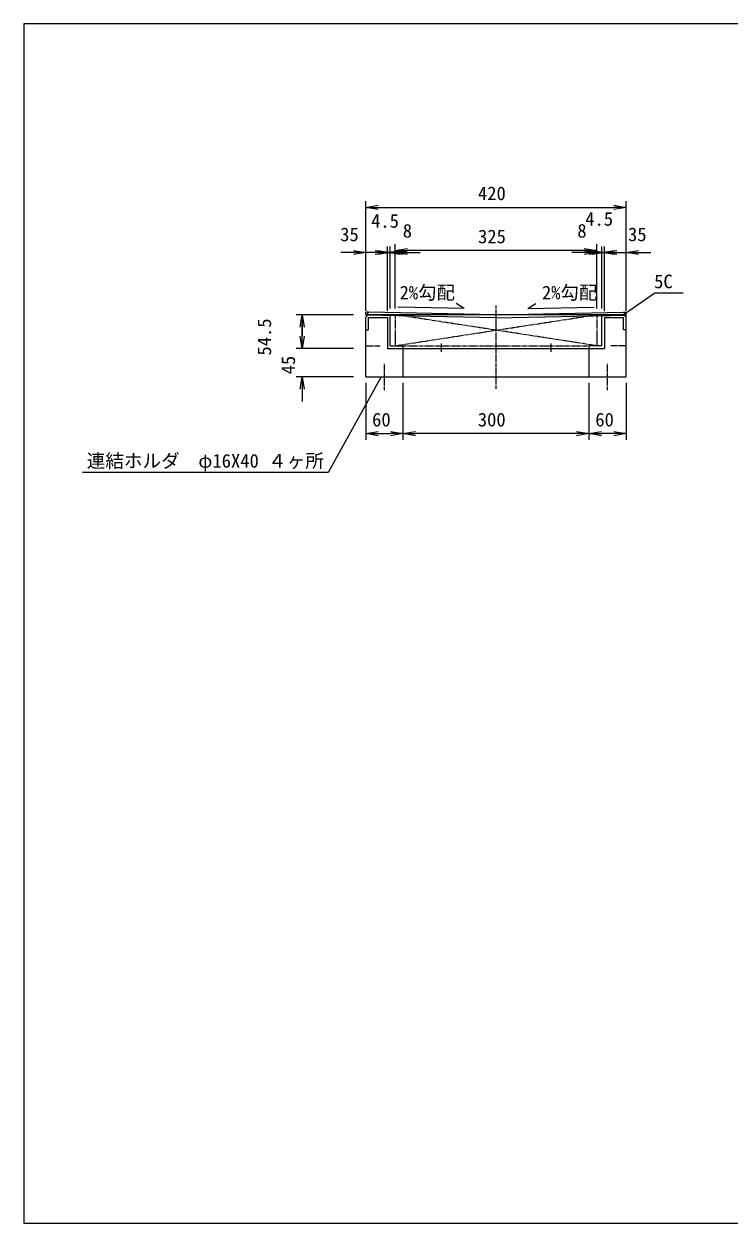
# Model space of a CAD drawing. Units: millimetres, scale not verified. Extents: x 1573 to 15247, y 1105 to 10775.
# Drawn here: x 1573 to 7259, y 1105 to 10775 of the extents above; entities that cross this region are included whole.
import ezdxf
from ezdxf.enums import TextEntityAlignment as Align

# ---------------------------------------------------------------- set-up
doc = ezdxf.new("R2010")
doc.units = ezdxf.units.MM
doc.header["$LTSCALE"] = 20
for name, pattern in [('USER1', [2.2, 1.2, -0.2, 0.2, -0.2, 0.2, -0.2]), ('USER2', [1.8, 1.2, -0.2, 0.2, -0.2]), ('USER3', [19, 12.7, -6.3])]:
    doc.linetypes.add(name, pattern=pattern)
for name, color, linetype, lineweight in [('0_2', 7, 'Continuous', 18), ('D-STR-DIM（寸法）', 7, 'Continuous', 18), ('D-STR-HTXT（旗揚げ）', 7, 'Continuous', 18), ('D-STR（構造物外形線）', 1, 'Continuous', 18), ('D-TTL-FRAME（タイトル枠）', 2, 'Continuous', 18)]:
    doc.layers.add(name, color=color, linetype=linetype, lineweight=lineweight)
doc.layers.add('D-STR-TXT（文字）', color=7, linetype='Continuous')
doc.styles.add('ＭＳ ゴシック', font='')
doc.styles.get('ＭＳ ゴシック').set_extended_font_data('MS Gothic')

msp = doc.modelspace()

# ---------------------------------------------------------------- linework, layer by layer
at = {"layer": '0_2'}
for p, q in [((4329.97, 9296.04), (4429.97, 9312.7)), ((4429.97, 9279.37), (4329.97, 9296.04)), ((4329.97, 9296.04), (4429.97, 9296.04)), ((6329.97, 9312.7), (6429.97, 9296.04)), ((6429.97, 9296.04), (6329.97, 9279.37)), ((6429.97, 9296.04), (6329.97, 9296.04)), ((4229.97, 8948.29), (4329.97, 8931.63)), ((4329.97, 8931.63), (4229.97, 8914.96)), ((4329.97, 8931.63), (4229.97, 8931.63)), ((4404.97, 8948.29), (4504.97, 8931.63)), ((4504.97, 8931.63), (4404.97, 8914.96)), ((4504.97, 8931.63), (4404.97, 8931.63)), ((4427.47, 8948.29), (4527.47, 8931.63)), ((4527.47, 8931.63), (4427.47, 8914.96)), ((4527.47, 8931.63), (4427.47, 8931.63)), ((4504.97, 8931.63), (4604.97, 8948.29)), ((4604.97, 8914.96), (4504.97, 8931.63)), ((4504.97, 8931.63), (4604.97, 8931.63)), ((4527.47, 8931.63), (4627.47, 8948.29)), ((4627.47, 8914.96), (4527.47, 8931.63)), ((4527.47, 8931.63), (4627.47, 8931.63)), ((4567.47, 8948.29), (4667.47, 8964.96)), ((4567.47, 8931.63), (4667.47, 8948.29)), ((4667.47, 8931.63), (4567.47, 8948.29)), ((4567.47, 8948.29), (4667.47, 8948.29)), ((4667.47, 8914.96), (4567.47, 8931.63)), ((4567.47, 8931.63), (4667.47, 8931.63)), ((6092.47, 8964.96), (6192.47, 8948.29)), ((6192.47, 8948.29), (6092.47, 8931.63)), ((6192.47, 8948.29), (6092.47, 8948.29)), ((6092.47, 8948.29), (6192.47, 8931.63)), ((6192.47, 8931.63), (6092.47, 8914.96)), ((6192.47, 8931.63), (6092.47, 8931.63)), ((6132.47, 8948.29), (6232.47, 8931.63)), ((6232.47, 8931.63), (6132.47, 8914.96)), ((6232.47, 8931.63), (6132.47, 8931.63)), ((6154.97, 8948.29), (6254.97, 8931.63)), ((6254.97, 8931.63), (6154.97, 8914.96)), ((6254.97, 8931.63), (6154.97, 8931.63)), ((6232.47, 8931.63), (6332.47, 8948.29)), ((6332.47, 8914.96), (6232.47, 8931.63)), ((6232.47, 8931.63), (6332.47, 8931.63)), ((6254.97, 8931.63), (6354.97, 8948.29)), ((6354.97, 8914.96), (6254.97, 8931.63)), ((6254.97, 8931.63), (6354.97, 8931.63)), ((6429.97, 8931.63), (6529.97, 8948.29)), ((6529.97, 8914.96), (6429.97, 8931.63)), ((6429.97, 8931.63), (6529.97, 8931.63)), ((3800.77, 8330.39), (3817.43, 8430.39)), ((3817.43, 8430.39), (3834.1, 8330.39)), ((3817.43, 8430.39), (3817.43, 8330.39)), ((3817.43, 8157.89), (3800.77, 8257.89)), ((3817.43, 8157.89), (3800.77, 8257.89)), ((3834.1, 8257.89), (3817.43, 8157.89)), ((3817.43, 8157.89), (3817.43, 8257.89)), ((3834.1, 8257.89), (3817.43, 8157.89)), ((3817.43, 8157.89), (3817.43, 8257.89)), ((3800.77, 7830.39), (3817.43, 7930.39)), ((3817.43, 7930.39), (3834.1, 7830.39)), ((3817.43, 7930.39), (3817.43, 7830.39)), ((4329.97, 7471.21), (4429.97, 7487.88)), ((4429.97, 7454.54), (4329.97, 7471.21)), ((4329.97, 7471.21), (4429.97, 7471.21)), ((4529.97, 7487.88), (4629.97, 7471.21)), ((4629.97, 7471.21), (4529.97, 7454.54)), ((4629.97, 7471.21), (4529.97, 7471.21)), ((4629.97, 7471.21), (4729.97, 7487.88)), ((4729.97, 7454.54), (4629.97, 7471.21)), ((4629.97, 7471.21), (4729.97, 7471.21)), ((6029.97, 7487.88), (6129.97, 7471.21)), ((6129.97, 7471.21), (6029.97, 7454.54)), ((6129.97, 7471.21), (6029.97, 7471.21)), ((6129.97, 7471.21), (6229.97, 7487.88)), ((6229.97, 7454.54), (6129.97, 7471.21)), ((6129.97, 7471.21), (6229.97, 7471.21)), ((6329.97, 7487.88), (6429.97, 7471.21)), ((6429.97, 7471.21), (6329.97, 7454.54)), ((6429.97, 7471.21), (6329.97, 7471.21))]:
    msp.add_line(p, q, dxfattribs=at)
at = {"layer": 'D-STR-DIM（寸法）'}
for p, q in [((4329.97, 8460.39), (4329.97, 9346.04)), ((4429.97, 9296.04), (6329.97, 9296.04)), ((6429.97, 8460.39), (6429.97, 9346.04)), ((4567.47, 8480.39), (4567.47, 8998.29)), ((6192.47, 8480.39), (6192.47, 8998.29)), ((4229.97, 8931.63), (4129.97, 8931.63)), ((4404.97, 8931.63), (4304.97, 8931.63)), ((4427.47, 8931.63), (4327.47, 8931.63)), ((4329.97, 8460.39), (4329.97, 8981.63)), ((4504.97, 8457.89), (4504.97, 8981.63)), ((4504.97, 8457.89), (4504.97, 8981.63)), ((4527.47, 8480.39), (4527.47, 8981.63)), ((4527.47, 8480.39), (4527.47, 8981.63)), ((4567.47, 8480.39), (4567.47, 8981.63)), ((4604.97, 8931.63), (4704.97, 8931.63)), ((4627.47, 8931.63), (4727.47, 8931.63)), ((6092.47, 8948.29), (4667.47, 8948.29)), ((4667.47, 8931.63), (4767.47, 8931.63)), ((6092.47, 8931.63), (5992.47, 8931.63)), ((6132.47, 8931.63), (6032.47, 8931.63)), ((6154.97, 8931.63), (6054.97, 8931.63)), ((6192.47, 8480.39), (6192.47, 8981.63)), ((6232.47, 8480.39), (6232.47, 8981.63)), ((6232.47, 8480.39), (6232.47, 8981.63)), ((6254.97, 8457.89), (6254.97, 8981.63)), ((6254.97, 8457.89), (6254.97, 8981.63)), ((6332.47, 8931.63), (6432.47, 8931.63)), ((6354.97, 8931.63), (6454.97, 8931.63)), ((6429.97, 8460.39), (6429.97, 8981.63)), ((6529.97, 8931.63), (6629.97, 8931.63)), ((4229.97, 8430.39), (3767.43, 8430.39)), ((3817.43, 8257.89), (3817.43, 8357.89)), ((3817.43, 8330.39), (3817.43, 8257.89)), ((4229.97, 8157.89), (3767.43, 8157.89)), ((4229.97, 8157.89), (3767.43, 8157.89)), ((4229.97, 7930.39), (3767.43, 7930.39)), ((4329.97, 7880.39), (4329.97, 7421.21)), ((4629.97, 7880.39), (4629.97, 7421.21)), ((4629.97, 7880.39), (4629.97, 7421.21)), ((6129.97, 7880.39), (6129.97, 7421.21)), ((6129.97, 7880.39), (6129.97, 7421.21)), ((6429.97, 7880.39), (6429.97, 7421.21)), ((3817.43, 7830.39), (3817.43, 7730.39)), ((4429.97, 7471.21), (4529.97, 7471.21)), ((6029.97, 7471.21), (4729.97, 7471.21)), ((6329.97, 7471.21), (6229.97, 7471.21))]:
    msp.add_line(p, q, dxfattribs=at)
at = {"layer": 'D-STR-HTXT（旗揚げ）'}
for p, q in [((6417.21, 8438.02), (6659.9, 8605.61)), ((6659.9, 8605.61), (6889.9, 8605.61)), ((6417.21, 8438.02), (6423.69, 8445.64)), ((6417.21, 8438.02), (6425.44, 8443.7)), ((6417.21, 8438.02), (6426.63, 8441.38)), ((4454.97, 7930.39), (4026.08, 7158.86)), ((4454.97, 7930.39), (4448.02, 7923.2)), ((4454.97, 7930.39), (4450.12, 7921.65)), ((4454.97, 7930.39), (4452.54, 7920.69)), ((4026.08, 7158.86), (2044.18, 7158.86))]:
    msp.add_line(p, q, dxfattribs=at)
at = {"layer": 'D-STR（構造物外形線）'}
for p, q in [((5123.52, 8480.41), (5059.52, 8519.37)), ((5636.43, 8480.41), (5700.43, 8519.37)), ((4349.89, 8450.01), (4329.97, 8450.39)), ((4329.97, 8429.51), (4329.97, 8450.39)), ((4329.97, 8424.91), (4354.97, 8449.91)), ((4349.97, 8430.39), (4329.97, 8410.39)), ((5379.97, 8405.38), (4330.44, 8425.37)), ((6409.97, 8430.39), (4349.97, 8430.39)), ((5379.97, 8430.39), (4354.97, 8449.91)), ((4527.47, 8180.39), (4527.47, 8430.39)), ((5123.52, 8480.41), (4587.79, 8491.13)), ((5379.97, 8430.39), (6404.97, 8449.91)), ((5379.97, 8405.38), (6429.51, 8425.37)), ((5636.43, 8480.41), (6172.16, 8491.13)), ((6232.47, 8180.39), (6232.47, 8430.39)), ((6429.97, 8424.91), (6404.97, 8449.91)), ((6429.97, 8410.39), (6409.97, 8430.39)), ((6410.06, 8450.01), (6429.97, 8450.39)), ((6429.97, 8429.51), (6429.97, 8450.39)), ((6429.97, 7930.39), (6429.97, 8424.91)), ((4329.97, 7930.39), (4329.97, 8410.39)), ((4352.47, 8307.89), (4352.47, 8407.89)), ((4352.47, 8407.89), (4504.97, 8407.89)), ((4504.97, 8407.89), (4504.97, 8157.89)), ((6254.97, 8407.89), (6407.47, 8407.89)), ((6254.97, 8407.89), (6254.97, 8157.89)), ((6407.47, 8307.89), (6407.47, 8407.89)), ((4329.97, 8307.89), (4352.47, 8307.89)), ((6429.97, 8307.89), (6407.47, 8307.89)), ((4504.97, 8157.89), (6254.97, 8157.89)), ((4527.47, 8180.39), (4629.97, 8180.39)), ((6232.47, 8180.39), (6129.97, 8180.39)), ((4329.97, 7930.39), (6429.97, 7930.39))]:
    msp.add_line(p, q, dxfattribs=at)
at = {"layer": 'D-STR（構造物外形線）', "linetype": 'USER1'}
for p, q in [((6192.47, 8180.39), (4567.47, 8430.39)), ((4567.47, 8180.39), (6192.47, 8430.39)), ((4567.47, 8430.39), (4567.47, 8180.39)), ((6192.47, 8430.39), (6192.47, 8180.39)), ((4629.97, 8180.39), (6129.97, 8180.39))]:
    msp.add_line(p, q, dxfattribs=at)
at = {"layer": 'D-STR（構造物外形線）', "linetype": 'USER2'}
for p, q in [((5379.97, 8503.23), (5379.97, 7832.56)), ((4329.97, 8180.39), (4446.05, 8180.39)), ((6429.97, 8180.39), (6306.95, 8180.39)), ((4479.97, 7822.82), (4479.97, 8038.89)), ((6279.97, 7822.82), (6279.97, 8038.89))]:
    msp.add_line(p, q, dxfattribs=at)
at = {"layer": 'D-STR（構造物外形線）', "linetype": 'USER3'}
for p, q in [((4629.97, 8180.39), (4629.97, 7930.39)), ((4937.47, 8197.05), (4937.47, 8130.78)), ((5822.47, 8197.05), (5822.47, 8130.78)), ((6129.97, 8180.39), (6129.97, 7930.39))]:
    msp.add_line(p, q, dxfattribs=at)
at = {"layer": 'D-TTL-FRAME（タイトル枠）'}
for p, q in [((1573.24, 10774.88), (1573.24, 1105.12)), ((15246.76, 10774.88), (1573.24, 10774.88)), ((1573.24, 1105.12), (15246.76, 1105.12))]:
    msp.add_line(p, q, dxfattribs=at)

# ---------------------------------------------------------------- texts
at = {"layer": 'D-STR-DIM（寸法）', "style": 'ＭＳ ゴシック'}
for s, p in [('420', (5234.54, 9321.04)), ('4.5', (4372.7, 9098.74)), ('4.5', (6100.2, 9114.8)), ('35', (4123.35, 8990.21)), ('8', (4628.17, 9019.13)), ('325', (5235.3, 8973.29)), ('8', (6035.84, 9019.13)), ('35', (6444.72, 8990.21)), ('60', (4380.99, 7496.21)), ('300', (5233.4, 7496.21)), ('60', (6180.99, 7496.21))]:
    msp.add_text(s, height=110, dxfattribs=at).set_placement(p, align=Align.BOTTOM_LEFT)
for s, p in [('54.5', (3599.48, 8100.74)), ('45', (3792.43, 7949.34))]:
    msp.add_text(s, height=110, rotation=90, dxfattribs=at).set_placement(p, align=Align.BOTTOM_LEFT)
at = {"layer": 'D-STR-TXT（文字）', "style": 'ＭＳ ゴシック'}
for s, height, p in [('5C', 110, (6655.39, 8610.62)), ('2%勾配', 109.1, (4603.31, 8521.64)), ('2%勾配', 109.1, (5751.56, 8521.64)), ('連結ホルダ\u3000φ16X40 ４ヶ所', 110, (2079.12, 7163.86))]:
    msp.add_text(s, height=height, dxfattribs=at).set_placement(p, align=Align.BOTTOM_LEFT)

doc.saveas('drawing.dxf')
